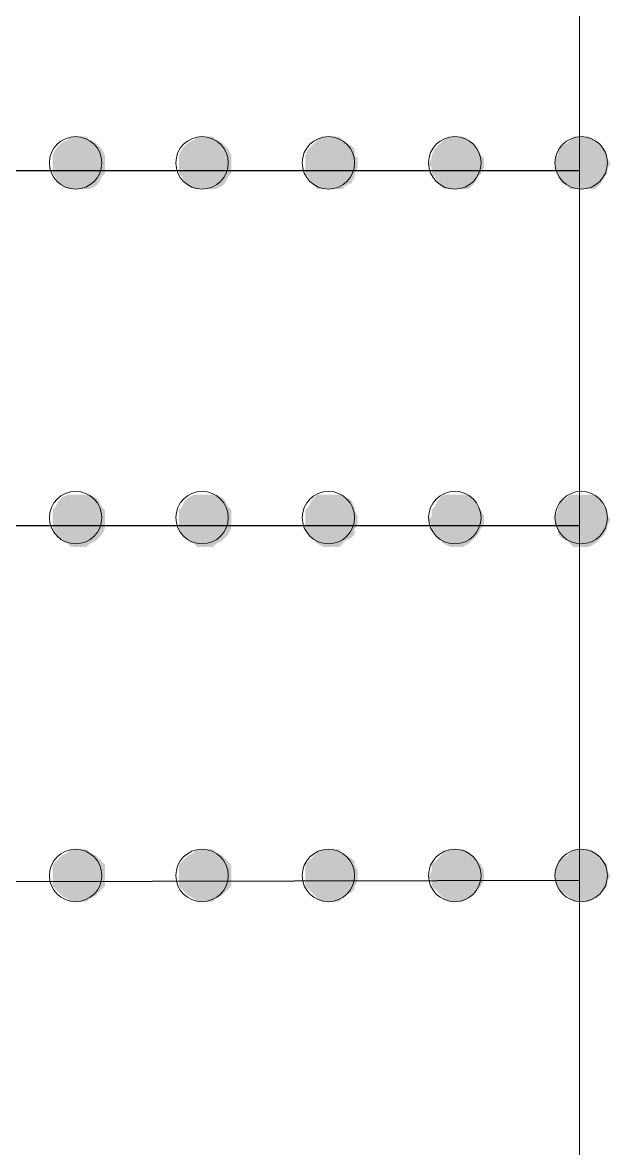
# Model space of a CAD drawing. Header units: inches. Extents: x 2 to 136, y 1 to 96.
# Drawn here: x 92.35 to 96.09, y 59.24 to 66.39 of the extents above; entities that cross this region are included whole.
import ezdxf

# ---------------------------------------------------------------- set-up
doc = ezdxf.new("R2010")
doc.units = ezdxf.units.IN
doc.header["$MEASUREMENT"] = 0
doc.layers.add('PDF_COLUMN', color=251, linetype='Continuous', true_color=0x636466)
doc.layers.add('PDF_Outer Line', color=165, linetype='Continuous', true_color=0x5258ac)
doc.layers.add('PDF_Girt', color=7, linetype='Continuous')

msp = doc.modelspace()

# ---------------------------------------------------------------- linework, layer by layer
at = {"layer": 'PDF_COLUMN', "lineweight": 0}
for centre in [(92.6887, 65.4947), (93.4916, 65.4947), (94.2944, 65.4947), (95.0973, 65.4947), (95.9002, 65.4947), (92.6887, 63.2427), (93.4916, 63.2427), (94.2944, 63.2427), (95.0973, 63.2427), (95.9002, 63.2427), (92.6887, 60.971), (93.4916, 60.971), (94.2944, 60.971), (95.0973, 60.971), (95.9002, 60.971)]:
    msp.add_circle(centre, 0.1665, dxfattribs=at)
at = {"layer": 'PDF_COLUMN', "transparency": 33554559}
for points in [[(92.6005, 65.622), (92.8355, 65.6024), (92.581, 65.6024)], [(92.6397, 65.6415), (92.8159, 65.622), (92.6005, 65.622)], [(92.8159, 65.622), (92.6005, 65.622), (92.8355, 65.6024)], [(92.6593, 65.6611), (92.7768, 65.6415), (92.6397, 65.6415)], [(92.7768, 65.6415), (92.6397, 65.6415), (92.8159, 65.622)], [(92.6984, 65.6611), (92.7572, 65.6611), (92.6593, 65.6611)], [(92.7572, 65.6611), (92.6593, 65.6611), (92.7768, 65.6415)], [(92.718, 65.6611), (92.6984, 65.6611), (92.7572, 65.6611)], [(93.4034, 65.622), (93.6384, 65.6024), (93.3838, 65.6024)], [(93.4426, 65.6415), (93.6188, 65.622), (93.4034, 65.622)], [(93.6188, 65.622), (93.4034, 65.622), (93.6384, 65.6024)], [(93.4622, 65.6611), (93.5797, 65.6415), (93.4426, 65.6415)], [(93.5797, 65.6415), (93.4426, 65.6415), (93.6188, 65.622)], [(93.5013, 65.6611), (93.5601, 65.6611), (93.4622, 65.6611)], [(93.5601, 65.6611), (93.4622, 65.6611), (93.5797, 65.6415)], [(93.5209, 65.6611), (93.5013, 65.6611), (93.5601, 65.6611)], [(94.2063, 65.622), (94.4413, 65.6024), (94.1867, 65.6024)], [(94.2259, 65.6415), (94.4022, 65.622), (94.2063, 65.622)], [(94.4022, 65.622), (94.2063, 65.622), (94.4413, 65.6024)], [(94.2651, 65.6611), (94.3826, 65.6415), (94.2259, 65.6415)], [(94.3826, 65.6415), (94.2259, 65.6415), (94.4022, 65.622)], [(94.2847, 65.6611), (94.363, 65.6611), (94.2651, 65.6611)], [(94.363, 65.6611), (94.2651, 65.6611), (94.3826, 65.6415)], [(94.3238, 65.6611), (94.2847, 65.6611), (94.363, 65.6611)], [(95.0092, 65.622), (95.2246, 65.6024), (94.9896, 65.6024)], [(95.0288, 65.6415), (95.205, 65.622), (95.0092, 65.622)], [(95.205, 65.622), (95.0092, 65.622), (95.2246, 65.6024)], [(95.068, 65.6611), (95.1855, 65.6415), (95.0288, 65.6415)], [(95.1855, 65.6415), (95.0288, 65.6415), (95.205, 65.622)], [(95.0875, 65.6611), (95.1463, 65.6611), (95.068, 65.6611)], [(95.1463, 65.6611), (95.068, 65.6611), (95.1855, 65.6415)], [(95.1267, 65.6611), (95.0875, 65.6611), (95.1463, 65.6611)], [(95.8121, 65.622), (96.0275, 65.6024), (95.7729, 65.6024)], [(95.8317, 65.6415), (96.0079, 65.622), (95.8121, 65.622)], [(96.0079, 65.622), (95.8121, 65.622), (96.0275, 65.6024)], [(95.8513, 65.6611), (95.9884, 65.6415), (95.8317, 65.6415)], [(95.9884, 65.6415), (95.8317, 65.6415), (96.0079, 65.622)], [(95.8904, 65.6611), (95.9492, 65.6611), (95.8513, 65.6611)], [(95.9492, 65.6611), (95.8513, 65.6611), (95.9884, 65.6415)], [(95.9296, 65.6611), (95.8904, 65.6611), (95.9492, 65.6611)], [(92.5614, 65.5828), (92.8747, 65.5436), (92.5418, 65.5436)], [(92.581, 65.6024), (92.8551, 65.5828), (92.5614, 65.5828)], [(92.8551, 65.5828), (92.5614, 65.5828), (92.8747, 65.5436)], [(92.8355, 65.6024), (92.581, 65.6024), (92.8551, 65.5828)], [(93.3643, 65.5828), (93.6776, 65.5436), (93.3447, 65.5436)], [(93.3838, 65.6024), (93.658, 65.5828), (93.3643, 65.5828)], [(93.658, 65.5828), (93.3643, 65.5828), (93.6776, 65.5436)], [(93.6384, 65.6024), (93.3838, 65.6024), (93.658, 65.5828)], [(94.1672, 65.5828), (94.4609, 65.5436), (94.1476, 65.5436)], [(94.1867, 65.6024), (94.4609, 65.5828), (94.1672, 65.5828)], [(94.4609, 65.5828), (94.1672, 65.5828), (94.4609, 65.5436)], [(94.4413, 65.6024), (94.1867, 65.6024), (94.4609, 65.5828)], [(94.9701, 65.5828), (95.2638, 65.5436), (94.9505, 65.5436)], [(94.9896, 65.6024), (95.2442, 65.5828), (94.9701, 65.5828)], [(95.2442, 65.5828), (94.9701, 65.5828), (95.2638, 65.5436)], [(95.2246, 65.6024), (94.9896, 65.6024), (95.2442, 65.5828)], [(95.7729, 65.6024), (96.0471, 65.5828), (95.7534, 65.5828)], [(96.0471, 65.5828), (95.7534, 65.5828), (96.0667, 65.5436)], [(95.7534, 65.5828), (96.0667, 65.5436), (95.7534, 65.5436)], [(96.0275, 65.6024), (95.7729, 65.6024), (96.0471, 65.5828)], [(92.8747, 65.5436), (92.5418, 65.5436), (92.8747, 65.524)], [(92.5418, 65.5436), (92.8747, 65.524), (92.5418, 65.524)], [(92.8747, 65.524), (92.5418, 65.524), (92.8747, 65.4849)], [(92.5418, 65.524), (92.8747, 65.4849), (92.5418, 65.4849)], [(92.8747, 65.4849), (92.5418, 65.4849), (92.8747, 65.4653)], [(92.5418, 65.4849), (92.8747, 65.4653), (92.5418, 65.4653)], [(93.6776, 65.5436), (93.3447, 65.5436), (93.6776, 65.524)], [(93.3447, 65.5436), (93.6776, 65.524), (93.3447, 65.524)], [(93.6776, 65.524), (93.3447, 65.524), (93.6776, 65.4849)], [(93.3447, 65.524), (93.6776, 65.4849), (93.3447, 65.4849)], [(93.6776, 65.4849), (93.3447, 65.4849), (93.6776, 65.4653)], [(93.3447, 65.4849), (93.6776, 65.4653), (93.3447, 65.4653)], [(94.4609, 65.5436), (94.1476, 65.5436), (94.4805, 65.524)], [(94.1476, 65.5436), (94.4805, 65.524), (94.1476, 65.524)], [(94.4805, 65.524), (94.1476, 65.524), (94.4805, 65.4849)], [(94.1476, 65.524), (94.4805, 65.4849), (94.1476, 65.4849)], [(94.4805, 65.4849), (94.1476, 65.4849), (94.4805, 65.4653)], [(94.1476, 65.4849), (94.4805, 65.4653), (94.1476, 65.4653)], [(94.9505, 65.524), (95.2834, 65.4849), (94.9309, 65.4849)], [(95.2834, 65.4849), (94.9309, 65.4849), (95.2834, 65.4653)], [(94.9309, 65.4849), (95.2834, 65.4653), (94.9505, 65.4653)], [(95.2638, 65.5436), (94.9505, 65.5436), (95.2834, 65.524)], [(94.9505, 65.5436), (95.2834, 65.524), (94.9505, 65.524)], [(95.2834, 65.524), (94.9505, 65.524), (95.2834, 65.4849)], [(95.7534, 65.5436), (96.0667, 65.524), (95.7338, 65.524)], [(96.0667, 65.524), (95.7338, 65.524), (96.0863, 65.4849)], [(95.7338, 65.524), (96.0863, 65.4849), (95.7338, 65.4849)], [(96.0863, 65.4849), (95.7338, 65.4849), (96.0667, 65.4653)], [(95.7338, 65.4849), (96.0667, 65.4653), (95.7338, 65.4653)], [(96.0667, 65.5436), (95.7534, 65.5436), (96.0667, 65.524)], [(92.8747, 65.4653), (92.5418, 65.4653), (92.8747, 65.4261)], [(92.5418, 65.4653), (92.8747, 65.4261), (92.5418, 65.4261)], [(92.8747, 65.4261), (92.5418, 65.4261), (92.8551, 65.4066)], [(92.5418, 65.4261), (92.8551, 65.4066), (92.5614, 65.4066)], [(92.8551, 65.4066), (92.5614, 65.4066), (92.8355, 65.3674)], [(92.5614, 65.4066), (92.8355, 65.3674), (92.581, 65.3674)], [(93.6776, 65.4653), (93.3447, 65.4653), (93.6776, 65.4261)], [(93.3447, 65.4653), (93.6776, 65.4261), (93.3447, 65.4261)], [(93.6776, 65.4261), (93.3447, 65.4261), (93.658, 65.4066)], [(93.3447, 65.4261), (93.658, 65.4066), (93.3643, 65.4066)], [(93.658, 65.4066), (93.3643, 65.4066), (93.6384, 65.3674)], [(93.3643, 65.4066), (93.6384, 65.3674), (93.3838, 65.3674)], [(94.4805, 65.4653), (94.1476, 65.4653), (94.4609, 65.4261)], [(94.1476, 65.4653), (94.4609, 65.4261), (94.1476, 65.4261)], [(94.4609, 65.4261), (94.1476, 65.4261), (94.4609, 65.4066)], [(94.1476, 65.4261), (94.4609, 65.4066), (94.1672, 65.4066)], [(94.4609, 65.4066), (94.1672, 65.4066), (94.4413, 65.3674)], [(94.1672, 65.4066), (94.4413, 65.3674), (94.1867, 65.3674)], [(95.2834, 65.4653), (94.9505, 65.4653), (95.2638, 65.4261)], [(94.9505, 65.4653), (95.2638, 65.4261), (94.9505, 65.4261)], [(95.2638, 65.4261), (94.9505, 65.4261), (95.2442, 65.4066)], [(94.9505, 65.4261), (95.2442, 65.4066), (94.9701, 65.4066)], [(95.2442, 65.4066), (94.9701, 65.4066), (95.2246, 65.3674)], [(94.9701, 65.4066), (95.2246, 65.3674), (94.9896, 65.3674)], [(96.0667, 65.4653), (95.7338, 65.4653), (96.0667, 65.4261)], [(95.7338, 65.4653), (96.0667, 65.4261), (95.7534, 65.4261)], [(96.0667, 65.4261), (95.7534, 65.4261), (96.0471, 65.4066)], [(95.7534, 65.4261), (96.0471, 65.4066), (95.7534, 65.4066)], [(96.0471, 65.4066), (95.7534, 65.4066), (96.0275, 65.3674)], [(95.7534, 65.4066), (96.0275, 65.3674), (95.7729, 65.3674)], [(92.8355, 65.3674), (92.581, 65.3674), (92.8159, 65.3478)], [(92.581, 65.3674), (92.8159, 65.3478), (92.6005, 65.3478)], [(92.8159, 65.3478), (92.6005, 65.3478), (92.7768, 65.3282)], [(92.6005, 65.3478), (92.7768, 65.3282), (92.6397, 65.3282)], [(93.6384, 65.3674), (93.3838, 65.3674), (93.6188, 65.3478)], [(93.3838, 65.3674), (93.6188, 65.3478), (93.4034, 65.3478)], [(93.6188, 65.3478), (93.4034, 65.3478), (93.5797, 65.3282)], [(93.4034, 65.3478), (93.5797, 65.3282), (93.4426, 65.3282)], [(94.4413, 65.3674), (94.1867, 65.3674), (94.4022, 65.3478)], [(94.1867, 65.3674), (94.4022, 65.3478), (94.2063, 65.3478)], [(94.4022, 65.3478), (94.2063, 65.3478), (94.3826, 65.3282)], [(94.2063, 65.3478), (94.3826, 65.3282), (94.2259, 65.3282)], [(95.2246, 65.3674), (94.9896, 65.3674), (95.205, 65.3478)], [(94.9896, 65.3674), (95.205, 65.3478), (95.0092, 65.3478)], [(95.205, 65.3478), (95.0092, 65.3478), (95.1855, 65.3282)], [(95.0092, 65.3478), (95.1855, 65.3282), (95.0288, 65.3282)], [(96.0275, 65.3674), (95.7729, 65.3674), (96.0079, 65.3478)], [(95.7729, 65.3674), (96.0079, 65.3478), (95.8121, 65.3478)], [(96.0079, 65.3478), (95.8121, 65.3478), (95.9884, 65.3282)], [(95.8121, 65.3478), (95.9884, 65.3282), (95.8317, 65.3282)], [(92.7768, 65.3282), (92.6397, 65.3282), (92.7572, 65.3282)], [(92.6397, 65.3282), (92.7572, 65.3282), (92.6593, 65.3282)], [(92.7572, 65.3282), (92.6593, 65.3282), (92.718, 65.3282)], [(92.6593, 65.3282), (92.718, 65.3282), (92.6984, 65.3282)], [(93.5797, 65.3282), (93.4426, 65.3282), (93.5601, 65.3282)], [(93.4426, 65.3282), (93.5601, 65.3282), (93.4622, 65.3282)], [(93.5601, 65.3282), (93.4622, 65.3282), (93.5209, 65.3282)], [(93.4622, 65.3282), (93.5209, 65.3282), (93.5013, 65.3282)], [(94.3826, 65.3282), (94.2259, 65.3282), (94.363, 65.3282)], [(94.2259, 65.3282), (94.363, 65.3282), (94.2651, 65.3282)], [(94.363, 65.3282), (94.2651, 65.3282), (94.3238, 65.3282)], [(94.2651, 65.3282), (94.3238, 65.3282), (94.2847, 65.3282)], [(95.1855, 65.3282), (95.0288, 65.3282), (95.1463, 65.3282)], [(95.0288, 65.3282), (95.1463, 65.3282), (95.068, 65.3282)], [(95.1463, 65.3282), (95.068, 65.3282), (95.1267, 65.3282)], [(95.068, 65.3282), (95.1267, 65.3282), (95.0875, 65.3282)], [(95.9884, 65.3282), (95.8317, 65.3282), (95.9492, 65.3282)], [(95.8317, 65.3282), (95.9492, 65.3282), (95.8513, 65.3282)], [(95.9492, 65.3282), (95.8513, 65.3282), (95.9296, 65.3282)], [(95.8513, 65.3282), (95.9296, 65.3282), (95.8904, 65.3282)], [(92.581, 63.3504), (92.8551, 63.3112), (92.5614, 63.3112)], [(92.6005, 63.3699), (92.8355, 63.3504), (92.581, 63.3504)], [(92.8355, 63.3504), (92.581, 63.3504), (92.8551, 63.3112)], [(92.6397, 63.3895), (92.8159, 63.3699), (92.6005, 63.3699)], [(92.8159, 63.3699), (92.6005, 63.3699), (92.8355, 63.3504)], [(92.6593, 63.3895), (92.7768, 63.3895), (92.6397, 63.3895)], [(92.7768, 63.3895), (92.6397, 63.3895), (92.8159, 63.3699)], [(92.6984, 63.3895), (92.7572, 63.3895), (92.6593, 63.3895)], [(92.7572, 63.3895), (92.6593, 63.3895), (92.7768, 63.3895)], [(92.718, 63.3895), (92.6984, 63.3895), (92.7572, 63.3895)], [(93.3838, 63.3504), (93.658, 63.3112), (93.3643, 63.3112)], [(93.4034, 63.3699), (93.6384, 63.3504), (93.3838, 63.3504)], [(93.6384, 63.3504), (93.3838, 63.3504), (93.658, 63.3112)], [(93.4426, 63.3895), (93.6188, 63.3699), (93.4034, 63.3699)], [(93.6188, 63.3699), (93.4034, 63.3699), (93.6384, 63.3504)], [(93.4622, 63.3895), (93.5797, 63.3895), (93.4426, 63.3895)], [(93.5797, 63.3895), (93.4426, 63.3895), (93.6188, 63.3699)], [(93.5013, 63.3895), (93.5601, 63.3895), (93.4622, 63.3895)], [(93.5601, 63.3895), (93.4622, 63.3895), (93.5797, 63.3895)], [(93.5209, 63.3895), (93.5013, 63.3895), (93.5601, 63.3895)], [(94.1867, 63.3504), (94.4609, 63.3112), (94.1672, 63.3112)], [(94.2063, 63.3699), (94.4413, 63.3504), (94.1867, 63.3504)], [(94.4413, 63.3504), (94.1867, 63.3504), (94.4609, 63.3112)], [(94.2259, 63.3895), (94.4022, 63.3699), (94.2063, 63.3699)], [(94.4022, 63.3699), (94.2063, 63.3699), (94.4413, 63.3504)], [(94.2651, 63.3895), (94.3826, 63.3895), (94.2259, 63.3895)], [(94.3826, 63.3895), (94.2259, 63.3895), (94.4022, 63.3699)], [(94.2847, 63.3895), (94.363, 63.3895), (94.2651, 63.3895)], [(94.363, 63.3895), (94.2651, 63.3895), (94.3826, 63.3895)], [(94.3238, 63.3895), (94.2847, 63.3895), (94.363, 63.3895)], [(94.9896, 63.3504), (95.2442, 63.3112), (94.9701, 63.3112)], [(95.0092, 63.3699), (95.2246, 63.3504), (94.9896, 63.3504)], [(95.2246, 63.3504), (94.9896, 63.3504), (95.2442, 63.3112)], [(95.0288, 63.3895), (95.205, 63.3699), (95.0092, 63.3699)], [(95.205, 63.3699), (95.0092, 63.3699), (95.2246, 63.3504)], [(95.068, 63.3895), (95.1855, 63.3895), (95.0288, 63.3895)], [(95.1855, 63.3895), (95.0288, 63.3895), (95.205, 63.3699)], [(95.0875, 63.3895), (95.1463, 63.3895), (95.068, 63.3895)], [(95.1463, 63.3895), (95.068, 63.3895), (95.1855, 63.3895)], [(95.1267, 63.3895), (95.0875, 63.3895), (95.1463, 63.3895)], [(95.7729, 63.3504), (96.0471, 63.3112), (95.7534, 63.3112)], [(95.8121, 63.3699), (96.0275, 63.3504), (95.7729, 63.3504)], [(96.0275, 63.3504), (95.7729, 63.3504), (96.0471, 63.3112)], [(95.8317, 63.3895), (96.0079, 63.3699), (95.8121, 63.3699)], [(96.0079, 63.3699), (95.8121, 63.3699), (96.0275, 63.3504)], [(95.8513, 63.3895), (95.9884, 63.3895), (95.8317, 63.3895)], [(95.9884, 63.3895), (95.8317, 63.3895), (96.0079, 63.3699)], [(95.8904, 63.3895), (95.9492, 63.3895), (95.8513, 63.3895)], [(95.9492, 63.3895), (95.8513, 63.3895), (95.9884, 63.3895)], [(95.9296, 63.3895), (95.8904, 63.3895), (95.9492, 63.3895)], [(92.5614, 63.3112), (92.8747, 63.2916), (92.5418, 63.2916)], [(92.8747, 63.2916), (92.5418, 63.2916), (92.8747, 63.2524)], [(92.5418, 63.2916), (92.8747, 63.2524), (92.5418, 63.2524)], [(92.8551, 63.3112), (92.5614, 63.3112), (92.8747, 63.2916)], [(93.3643, 63.3112), (93.6776, 63.2916), (93.3447, 63.2916)], [(93.6776, 63.2916), (93.3447, 63.2916), (93.6776, 63.2524)], [(93.3447, 63.2916), (93.6776, 63.2524), (93.3447, 63.2524)], [(93.658, 63.3112), (93.3643, 63.3112), (93.6776, 63.2916)], [(94.1672, 63.3112), (94.4609, 63.2916), (94.1476, 63.2916)], [(94.4609, 63.2916), (94.1476, 63.2916), (94.4805, 63.2524)], [(94.1476, 63.2916), (94.4805, 63.2524), (94.1476, 63.2524)], [(94.4609, 63.3112), (94.1672, 63.3112), (94.4609, 63.2916)], [(94.9701, 63.3112), (95.2638, 63.2916), (94.9505, 63.2916)], [(95.2638, 63.2916), (94.9505, 63.2916), (95.2834, 63.2524)], [(94.9505, 63.2916), (95.2834, 63.2524), (94.9505, 63.2524)], [(95.2442, 63.3112), (94.9701, 63.3112), (95.2638, 63.2916)], [(95.7534, 63.2916), (96.0667, 63.2524), (95.7338, 63.2524)], [(96.0471, 63.3112), (95.7534, 63.3112), (96.0667, 63.2916)], [(95.7534, 63.3112), (96.0667, 63.2916), (95.7534, 63.2916)], [(96.0667, 63.2916), (95.7534, 63.2916), (96.0667, 63.2524)], [(92.8747, 63.2524), (92.5418, 63.2524), (92.8747, 63.2329)], [(92.5418, 63.2524), (92.8747, 63.2329), (92.5418, 63.2329)], [(92.8747, 63.2329), (92.5418, 63.2329), (92.8747, 63.1937)], [(92.5418, 63.2329), (92.8747, 63.1937), (92.5418, 63.1937)], [(92.8747, 63.1937), (92.5418, 63.1937), (92.8747, 63.1741)], [(92.5418, 63.1937), (92.8747, 63.1741), (92.5418, 63.1741)], [(93.6776, 63.2524), (93.3447, 63.2524), (93.6776, 63.2329)], [(93.3447, 63.2524), (93.6776, 63.2329), (93.3447, 63.2329)], [(93.6776, 63.2329), (93.3447, 63.2329), (93.6776, 63.1937)], [(93.3447, 63.2329), (93.6776, 63.1937), (93.3447, 63.1937)], [(93.6776, 63.1937), (93.3447, 63.1937), (93.6776, 63.1741)], [(93.3447, 63.1937), (93.6776, 63.1741), (93.3447, 63.1741)], [(94.4805, 63.2524), (94.1476, 63.2524), (94.4805, 63.2329)], [(94.1476, 63.2524), (94.4805, 63.2329), (94.1476, 63.2329)], [(94.4805, 63.2329), (94.1476, 63.2329), (94.4805, 63.1937)], [(94.1476, 63.2329), (94.4805, 63.1937), (94.1476, 63.1937)], [(94.4805, 63.1937), (94.1476, 63.1937), (94.4609, 63.1741)], [(94.1476, 63.1937), (94.4609, 63.1741), (94.1476, 63.1741)], [(94.9505, 63.2524), (95.2834, 63.2329), (94.9309, 63.2329)], [(95.2834, 63.2329), (94.9309, 63.2329), (95.2834, 63.1937)], [(94.9309, 63.2329), (95.2834, 63.1937), (94.9505, 63.1937)], [(95.2834, 63.2524), (94.9505, 63.2524), (95.2834, 63.2329)], [(95.2834, 63.1937), (94.9505, 63.1937), (95.2638, 63.1741)], [(94.9505, 63.1937), (95.2638, 63.1741), (94.9505, 63.1741)], [(96.0667, 63.2524), (95.7338, 63.2524), (96.0863, 63.2329)], [(95.7338, 63.2524), (96.0863, 63.2329), (95.7338, 63.2329)], [(96.0863, 63.2329), (95.7338, 63.2329), (96.0667, 63.1937)], [(95.7338, 63.2329), (96.0667, 63.1937), (95.7338, 63.1937)], [(96.0667, 63.1937), (95.7338, 63.1937), (96.0667, 63.1741)], [(95.7338, 63.1937), (96.0667, 63.1741), (95.7534, 63.1741)], [(92.8747, 63.1741), (92.5418, 63.1741), (92.8551, 63.1349)], [(92.5418, 63.1741), (92.8551, 63.1349), (92.5614, 63.1349)], [(92.8551, 63.1349), (92.5614, 63.1349), (92.8355, 63.1154)], [(92.5614, 63.1349), (92.8355, 63.1154), (92.581, 63.1154)], [(92.8355, 63.1154), (92.581, 63.1154), (92.8159, 63.0958)], [(92.581, 63.1154), (92.8159, 63.0958), (92.6005, 63.0958)], [(93.6776, 63.1741), (93.3447, 63.1741), (93.658, 63.1349)], [(93.3447, 63.1741), (93.658, 63.1349), (93.3643, 63.1349)], [(93.658, 63.1349), (93.3643, 63.1349), (93.6384, 63.1154)], [(93.3643, 63.1349), (93.6384, 63.1154), (93.3838, 63.1154)], [(93.6384, 63.1154), (93.3838, 63.1154), (93.6188, 63.0958)], [(93.3838, 63.1154), (93.6188, 63.0958), (93.4034, 63.0958)], [(94.4609, 63.1741), (94.1476, 63.1741), (94.4609, 63.1349)], [(94.1476, 63.1741), (94.4609, 63.1349), (94.1672, 63.1349)], [(94.4609, 63.1349), (94.1672, 63.1349), (94.4413, 63.1154)], [(94.1672, 63.1349), (94.4413, 63.1154), (94.1867, 63.1154)], [(94.4413, 63.1154), (94.1867, 63.1154), (94.4022, 63.0958)], [(94.1867, 63.1154), (94.4022, 63.0958), (94.2063, 63.0958)], [(95.2638, 63.1741), (94.9505, 63.1741), (95.2442, 63.1349)], [(94.9505, 63.1741), (95.2442, 63.1349), (94.9701, 63.1349)], [(95.2442, 63.1349), (94.9701, 63.1349), (95.2246, 63.1154)], [(94.9701, 63.1349), (95.2246, 63.1154), (94.9896, 63.1154)], [(95.2246, 63.1154), (94.9896, 63.1154), (95.205, 63.0958)], [(94.9896, 63.1154), (95.205, 63.0958), (95.0092, 63.0958)], [(96.0667, 63.1741), (95.7534, 63.1741), (96.0471, 63.1349)], [(95.7534, 63.1741), (96.0471, 63.1349), (95.7534, 63.1349)], [(96.0471, 63.1349), (95.7534, 63.1349), (96.0275, 63.1154)], [(95.7534, 63.1349), (96.0275, 63.1154), (95.7729, 63.1154)], [(96.0275, 63.1154), (95.7729, 63.1154), (96.0079, 63.0958)], [(95.7729, 63.1154), (96.0079, 63.0958), (95.8121, 63.0958)], [(92.8159, 63.0958), (92.6005, 63.0958), (92.7768, 63.0762)], [(92.6005, 63.0958), (92.7768, 63.0762), (92.6397, 63.0762)], [(92.7768, 63.0762), (92.6397, 63.0762), (92.7572, 63.0566)], [(92.6397, 63.0762), (92.7572, 63.0566), (92.6593, 63.0566)], [(92.7572, 63.0566), (92.6593, 63.0566), (92.718, 63.0566)], [(92.6593, 63.0566), (92.718, 63.0566), (92.6984, 63.0566)], [(93.6188, 63.0958), (93.4034, 63.0958), (93.5797, 63.0762)], [(93.4034, 63.0958), (93.5797, 63.0762), (93.4426, 63.0762)], [(93.5797, 63.0762), (93.4426, 63.0762), (93.5601, 63.0566)], [(93.4426, 63.0762), (93.5601, 63.0566), (93.4622, 63.0566)], [(93.5601, 63.0566), (93.4622, 63.0566), (93.5209, 63.0566)], [(93.4622, 63.0566), (93.5209, 63.0566), (93.5013, 63.0566)], [(94.4022, 63.0958), (94.2063, 63.0958), (94.3826, 63.0762)], [(94.2063, 63.0958), (94.3826, 63.0762), (94.2259, 63.0762)], [(94.3826, 63.0762), (94.2259, 63.0762), (94.363, 63.0566)], [(94.2259, 63.0762), (94.363, 63.0566), (94.2651, 63.0566)], [(94.363, 63.0566), (94.2651, 63.0566), (94.3238, 63.0566)], [(94.2651, 63.0566), (94.3238, 63.0566), (94.2847, 63.0566)], [(95.205, 63.0958), (95.0092, 63.0958), (95.1855, 63.0762)], [(95.0092, 63.0958), (95.1855, 63.0762), (95.0288, 63.0762)], [(95.1855, 63.0762), (95.0288, 63.0762), (95.1463, 63.0566)], [(95.0288, 63.0762), (95.1463, 63.0566), (95.068, 63.0566)], [(95.1463, 63.0566), (95.068, 63.0566), (95.1267, 63.0566)], [(95.068, 63.0566), (95.1267, 63.0566), (95.0875, 63.0566)], [(96.0079, 63.0958), (95.8121, 63.0958), (95.9884, 63.0762)], [(95.8121, 63.0958), (95.9884, 63.0762), (95.8317, 63.0762)], [(95.9884, 63.0762), (95.8317, 63.0762), (95.9492, 63.0566)], [(95.8317, 63.0762), (95.9492, 63.0566), (95.8513, 63.0566)], [(95.9492, 63.0566), (95.8513, 63.0566), (95.9296, 63.0566)], [(95.8513, 63.0566), (95.9296, 63.0566), (95.8904, 63.0566)], [(92.6397, 61.1179), (92.8159, 61.0983), (92.6005, 61.0983)], [(92.6593, 61.1375), (92.7768, 61.1179), (92.6397, 61.1179)], [(92.7768, 61.1179), (92.6397, 61.1179), (92.8159, 61.0983)], [(92.6984, 61.1375), (92.7572, 61.1375), (92.6593, 61.1375)], [(92.7572, 61.1375), (92.6593, 61.1375), (92.7768, 61.1179)], [(92.718, 61.1375), (92.6984, 61.1375), (92.7572, 61.1375)], [(93.4426, 61.1179), (93.6188, 61.0983), (93.4034, 61.0983)], [(93.4622, 61.1375), (93.5797, 61.1179), (93.4426, 61.1179)], [(93.5797, 61.1179), (93.4426, 61.1179), (93.6188, 61.0983)], [(93.5013, 61.1375), (93.5601, 61.1375), (93.4622, 61.1375)], [(93.5601, 61.1375), (93.4622, 61.1375), (93.5797, 61.1179)], [(93.5209, 61.1375), (93.5013, 61.1375), (93.5601, 61.1375)], [(94.2259, 61.1179), (94.4022, 61.0983), (94.2063, 61.0983)], [(94.2651, 61.1375), (94.3826, 61.1179), (94.2259, 61.1179)], [(94.3826, 61.1179), (94.2259, 61.1179), (94.4022, 61.0983)], [(94.2847, 61.1375), (94.363, 61.1375), (94.2651, 61.1375)], [(94.363, 61.1375), (94.2651, 61.1375), (94.3826, 61.1179)], [(94.3238, 61.1375), (94.2847, 61.1375), (94.363, 61.1375)], [(95.0288, 61.1179), (95.205, 61.0983), (95.0092, 61.0983)], [(95.068, 61.1375), (95.1855, 61.1179), (95.0288, 61.1179)], [(95.1855, 61.1179), (95.0288, 61.1179), (95.205, 61.0983)], [(95.0875, 61.1375), (95.1463, 61.1375), (95.068, 61.1375)], [(95.1463, 61.1375), (95.068, 61.1375), (95.1855, 61.1179)], [(95.1267, 61.1375), (95.0875, 61.1375), (95.1463, 61.1375)], [(95.8317, 61.1179), (96.0079, 61.0983), (95.8121, 61.0983)], [(95.8513, 61.1375), (95.9884, 61.1179), (95.8317, 61.1179)], [(95.9884, 61.1179), (95.8317, 61.1179), (96.0079, 61.0983)], [(95.8904, 61.1375), (95.9492, 61.1375), (95.8513, 61.1375)], [(95.9492, 61.1375), (95.8513, 61.1375), (95.9884, 61.1179)], [(95.9296, 61.1375), (95.8904, 61.1375), (95.9492, 61.1375)], [(92.5614, 61.0592), (92.8747, 61.0396), (92.5418, 61.0396)], [(92.581, 61.0788), (92.8551, 61.0592), (92.5614, 61.0592)], [(92.8551, 61.0592), (92.5614, 61.0592), (92.8747, 61.0396)], [(92.6005, 61.0983), (92.8355, 61.0788), (92.581, 61.0788)], [(92.8355, 61.0788), (92.581, 61.0788), (92.8551, 61.0592)], [(92.8159, 61.0983), (92.6005, 61.0983), (92.8355, 61.0788)], [(93.3643, 61.0592), (93.6776, 61.0396), (93.3447, 61.0396)], [(93.3838, 61.0788), (93.658, 61.0592), (93.3643, 61.0592)], [(93.658, 61.0592), (93.3643, 61.0592), (93.6776, 61.0396)], [(93.4034, 61.0983), (93.6384, 61.0788), (93.3838, 61.0788)], [(93.6384, 61.0788), (93.3838, 61.0788), (93.658, 61.0592)], [(93.6188, 61.0983), (93.4034, 61.0983), (93.6384, 61.0788)], [(94.1672, 61.0592), (94.4609, 61.0396), (94.1476, 61.0396)], [(94.1867, 61.0788), (94.4609, 61.0592), (94.1672, 61.0592)], [(94.4609, 61.0592), (94.1672, 61.0592), (94.4609, 61.0396)], [(94.2063, 61.0983), (94.4413, 61.0788), (94.1867, 61.0788)], [(94.4413, 61.0788), (94.1867, 61.0788), (94.4609, 61.0592)], [(94.4022, 61.0983), (94.2063, 61.0983), (94.4413, 61.0788)], [(94.9701, 61.0592), (95.2638, 61.0396), (94.9505, 61.0396)], [(94.9896, 61.0788), (95.2442, 61.0592), (94.9701, 61.0592)], [(95.2442, 61.0592), (94.9701, 61.0592), (95.2638, 61.0396)], [(95.0092, 61.0983), (95.2246, 61.0788), (94.9896, 61.0788)], [(95.2246, 61.0788), (94.9896, 61.0788), (95.2442, 61.0592)], [(95.205, 61.0983), (95.0092, 61.0983), (95.2246, 61.0788)], [(95.7729, 61.0788), (96.0471, 61.0592), (95.7534, 61.0592)], [(96.0471, 61.0592), (95.7534, 61.0592), (96.0667, 61.0396)], [(95.7534, 61.0592), (96.0667, 61.0396), (95.7534, 61.0396)], [(95.8121, 61.0983), (96.0275, 61.0788), (95.7729, 61.0788)], [(96.0275, 61.0788), (95.7729, 61.0788), (96.0471, 61.0592)], [(96.0079, 61.0983), (95.8121, 61.0983), (96.0275, 61.0788)], [(92.8747, 61.0396), (92.5418, 61.0396), (92.8747, 61.0004)], [(92.5418, 61.0396), (92.8747, 61.0004), (92.5418, 61.0004)], [(92.8747, 61.0004), (92.5418, 61.0004), (92.8747, 60.9613)], [(92.5418, 61.0004), (92.8747, 60.9613), (92.5418, 60.9613)], [(93.6776, 61.0396), (93.3447, 61.0396), (93.6776, 61.0004)], [(93.3447, 61.0396), (93.6776, 61.0004), (93.3447, 61.0004)], [(93.6776, 61.0004), (93.3447, 61.0004), (93.6776, 60.9613)], [(93.3447, 61.0004), (93.6776, 60.9613), (93.3447, 60.9613)], [(94.4609, 61.0396), (94.1476, 61.0396), (94.4805, 61.0004)], [(94.1476, 61.0396), (94.4805, 61.0004), (94.1476, 61.0004)], [(94.4805, 61.0004), (94.1476, 61.0004), (94.4805, 60.9613)], [(94.1476, 61.0004), (94.4805, 60.9613), (94.1476, 60.9613)], [(94.9505, 61.0004), (95.2834, 60.9613), (94.9309, 60.9613)], [(95.2638, 61.0396), (94.9505, 61.0396), (95.2834, 61.0004)], [(94.9505, 61.0396), (95.2834, 61.0004), (94.9505, 61.0004)], [(95.2834, 61.0004), (94.9505, 61.0004), (95.2834, 60.9613)], [(95.7534, 61.0396), (96.0667, 61.0004), (95.7338, 61.0004)], [(96.0667, 61.0004), (95.7338, 61.0004), (96.0863, 60.9613)], [(95.7338, 61.0004), (96.0863, 60.9613), (95.7338, 60.9613)], [(96.0667, 61.0396), (95.7534, 61.0396), (96.0667, 61.0004)], [(92.8747, 60.9613), (92.5418, 60.9613), (92.8747, 60.9417)], [(92.5418, 60.9613), (92.8747, 60.9417), (92.5418, 60.9417)], [(92.8747, 60.9417), (92.5418, 60.9417), (92.8747, 60.9025)], [(92.5418, 60.9417), (92.8747, 60.9025), (92.5418, 60.9025)], [(92.8747, 60.9025), (92.5418, 60.9025), (92.8551, 60.8829)], [(92.5418, 60.9025), (92.8551, 60.8829), (92.5614, 60.8829)], [(93.6776, 60.9613), (93.3447, 60.9613), (93.6776, 60.9417)], [(93.3447, 60.9613), (93.6776, 60.9417), (93.3447, 60.9417)], [(93.6776, 60.9417), (93.3447, 60.9417), (93.6776, 60.9025)], [(93.3447, 60.9417), (93.6776, 60.9025), (93.3447, 60.9025)], [(93.6776, 60.9025), (93.3447, 60.9025), (93.658, 60.8829)], [(93.3447, 60.9025), (93.658, 60.8829), (93.3643, 60.8829)], [(94.4805, 60.9613), (94.1476, 60.9613), (94.4805, 60.9417)], [(94.1476, 60.9613), (94.4805, 60.9417), (94.1476, 60.9417)], [(94.4805, 60.9417), (94.1476, 60.9417), (94.4609, 60.9025)], [(94.1476, 60.9417), (94.4609, 60.9025), (94.1476, 60.9025)], [(94.4609, 60.9025), (94.1476, 60.9025), (94.4609, 60.8829)], [(94.1476, 60.9025), (94.4609, 60.8829), (94.1672, 60.8829)], [(95.2834, 60.9613), (94.9309, 60.9613), (95.2834, 60.9417)], [(94.9309, 60.9613), (95.2834, 60.9417), (94.9505, 60.9417)], [(95.2834, 60.9417), (94.9505, 60.9417), (95.2638, 60.9025)], [(94.9505, 60.9417), (95.2638, 60.9025), (94.9505, 60.9025)], [(95.2638, 60.9025), (94.9505, 60.9025), (95.2442, 60.8829)], [(94.9505, 60.9025), (95.2442, 60.8829), (94.9701, 60.8829)], [(96.0863, 60.9613), (95.7338, 60.9613), (96.0667, 60.9417)], [(95.7338, 60.9613), (96.0667, 60.9417), (95.7338, 60.9417)], [(96.0667, 60.9417), (95.7338, 60.9417), (96.0667, 60.9025)], [(95.7338, 60.9417), (96.0667, 60.9025), (95.7534, 60.9025)], [(96.0667, 60.9025), (95.7534, 60.9025), (96.0471, 60.8829)], [(95.7534, 60.9025), (96.0471, 60.8829), (95.7534, 60.8829)], [(92.8551, 60.8829), (92.5614, 60.8829), (92.8355, 60.8633)], [(92.5614, 60.8829), (92.8355, 60.8633), (92.581, 60.8633)], [(92.8355, 60.8633), (92.581, 60.8633), (92.8159, 60.8438)], [(92.581, 60.8633), (92.8159, 60.8438), (92.6005, 60.8438)], [(92.8159, 60.8438), (92.6005, 60.8438), (92.7768, 60.8242)], [(92.6005, 60.8438), (92.7768, 60.8242), (92.6397, 60.8242)], [(93.658, 60.8829), (93.3643, 60.8829), (93.6384, 60.8633)], [(93.3643, 60.8829), (93.6384, 60.8633), (93.3838, 60.8633)], [(93.6384, 60.8633), (93.3838, 60.8633), (93.6188, 60.8438)], [(93.3838, 60.8633), (93.6188, 60.8438), (93.4034, 60.8438)], [(93.6188, 60.8438), (93.4034, 60.8438), (93.5797, 60.8242)], [(93.4034, 60.8438), (93.5797, 60.8242), (93.4426, 60.8242)], [(94.4609, 60.8829), (94.1672, 60.8829), (94.4413, 60.8633)], [(94.1672, 60.8829), (94.4413, 60.8633), (94.1867, 60.8633)], [(94.4413, 60.8633), (94.1867, 60.8633), (94.4022, 60.8438)], [(94.1867, 60.8633), (94.4022, 60.8438), (94.2063, 60.8438)], [(94.4022, 60.8438), (94.2063, 60.8438), (94.3826, 60.8242)], [(94.2063, 60.8438), (94.3826, 60.8242), (94.2259, 60.8242)], [(95.2442, 60.8829), (94.9701, 60.8829), (95.2246, 60.8633)], [(94.9701, 60.8829), (95.2246, 60.8633), (94.9896, 60.8633)], [(95.2246, 60.8633), (94.9896, 60.8633), (95.205, 60.8438)], [(94.9896, 60.8633), (95.205, 60.8438), (95.0092, 60.8438)], [(95.205, 60.8438), (95.0092, 60.8438), (95.1855, 60.8242)], [(95.0092, 60.8438), (95.1855, 60.8242), (95.0288, 60.8242)], [(96.0471, 60.8829), (95.7534, 60.8829), (96.0275, 60.8633)], [(95.7534, 60.8829), (96.0275, 60.8633), (95.7729, 60.8633)], [(96.0275, 60.8633), (95.7729, 60.8633), (96.0079, 60.8438)], [(95.7729, 60.8633), (96.0079, 60.8438), (95.8121, 60.8438)], [(96.0079, 60.8438), (95.8121, 60.8438), (95.9884, 60.8242)], [(95.8121, 60.8438), (95.9884, 60.8242), (95.8317, 60.8242)], [(92.7768, 60.8242), (92.6397, 60.8242), (92.7572, 60.8046)], [(92.6397, 60.8242), (92.7572, 60.8046), (92.6593, 60.8046)], [(92.7572, 60.8046), (92.6593, 60.8046), (92.718, 60.8046)], [(92.6593, 60.8046), (92.718, 60.8046), (92.6984, 60.8046)], [(93.5797, 60.8242), (93.4426, 60.8242), (93.5601, 60.8046)], [(93.4426, 60.8242), (93.5601, 60.8046), (93.4622, 60.8046)], [(93.5601, 60.8046), (93.4622, 60.8046), (93.5209, 60.8046)], [(93.4622, 60.8046), (93.5209, 60.8046), (93.5013, 60.8046)], [(94.3826, 60.8242), (94.2259, 60.8242), (94.363, 60.8046)], [(94.2259, 60.8242), (94.363, 60.8046), (94.2651, 60.8046)], [(94.363, 60.8046), (94.2651, 60.8046), (94.3238, 60.8046)], [(94.2651, 60.8046), (94.3238, 60.8046), (94.2847, 60.8046)], [(95.1855, 60.8242), (95.0288, 60.8242), (95.1463, 60.8046)], [(95.0288, 60.8242), (95.1463, 60.8046), (95.068, 60.8046)], [(95.1463, 60.8046), (95.068, 60.8046), (95.1267, 60.8046)], [(95.068, 60.8046), (95.1267, 60.8046), (95.0875, 60.8046)], [(95.9884, 60.8242), (95.8317, 60.8242), (95.9492, 60.8046)], [(95.8317, 60.8242), (95.9492, 60.8046), (95.8513, 60.8046)], [(95.9492, 60.8046), (95.8513, 60.8046), (95.9296, 60.8046)], [(95.8513, 60.8046), (95.9296, 60.8046), (95.8904, 60.8046)]]:
    msp.add_solid(points, dxfattribs=at)
at = {"layer": 'PDF_Girt', "lineweight": 25}
for points in [[(87.744, 65.4457), (95.8904, 65.4457)], [(87.744, 63.1937), (95.8904, 63.1937)], [(87.744, 60.9221), (95.8904, 60.9417)]]:
    msp.add_lwpolyline(points, dxfattribs=at)
at = {"layer": 'PDF_Outer Line', "color": 7, "lineweight": 0}
msp.add_lwpolyline([(95.8904, 67.2278), (95.8904, 44.9425), (10.3528, 44.9425), (10.3528, 67.4823), (10.3528, 64.5057)], dxfattribs=at)

doc.saveas('drawing.dxf')
